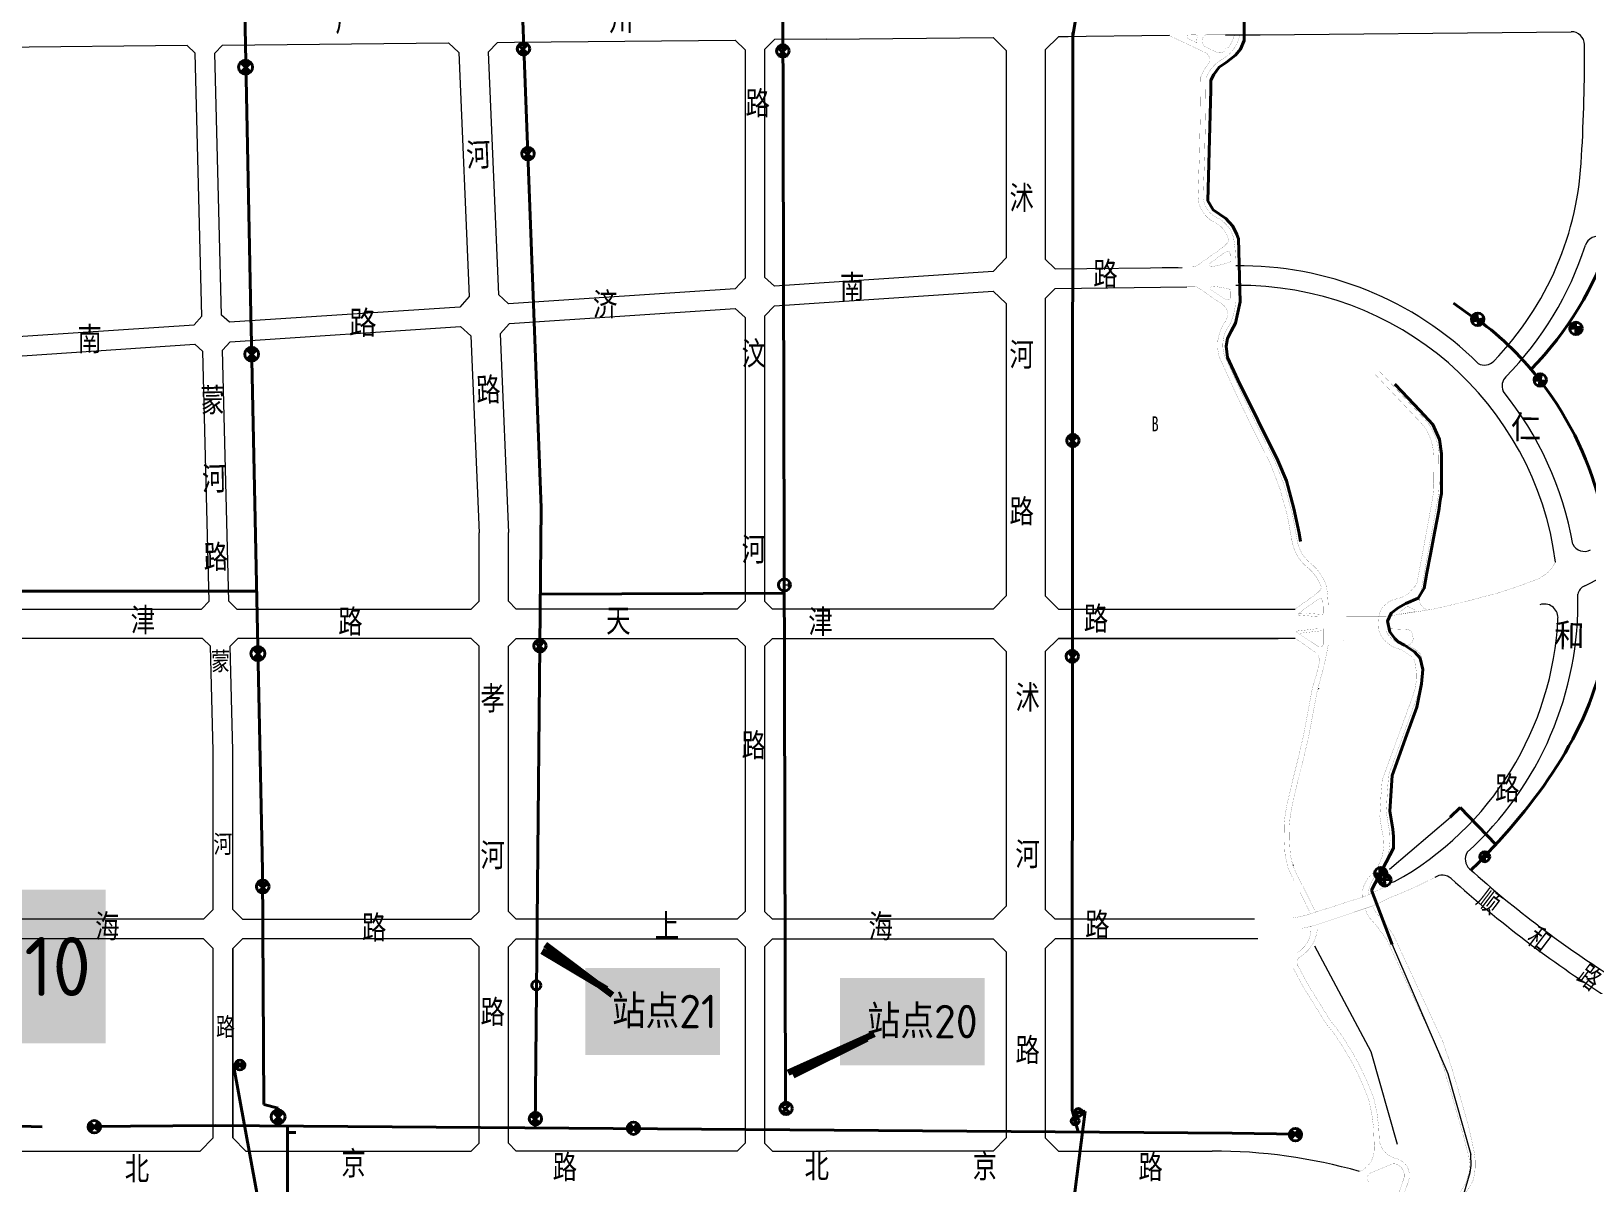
# Model space of a CAD drawing. Header units: millimetres. Extents: x 149602 to 158241, y 83300 to 93051.
# Drawn here: x 153801 to 156184, y 85833 to 87598 of the extents above; entities that cross this region are included whole.
import ezdxf

# ---------------------------------------------------------------- set-up
doc = ezdxf.new("R2010")
doc.units = ezdxf.units.MM
doc.linetypes.add('DASH', pattern=[0.35, 0.25, -0.1])
doc.layers.get('0').update_dxf_attribs({"lineweight": 18})
doc.layers.add('MiniCADViewLayer', color=1, linetype='Continuous')
doc.layers.add('TextBackground', color=2, linetype='Continuous', plot=False)
for name, color, linetype, lineweight in [('新路名', 7, 'Continuous', 18), ('柳青河路缘', 7, 'Continuous', 0), ('给水线', 3, 'Continuous', 40), ('规划道路红线', 7, 'Continuous', 18)]:
    doc.layers.add(name, color=color, linetype=linetype, lineweight=lineweight)
doc.layers.get('0').off()
doc.styles.add('FS', font='')
doc.styles.add('OdaTtfStyle', font='tssdeng.shx', dxfattribs={"bigfont": 'hztxt.shx'})
doc.styles.get("Standard").update_dxf_attribs({"font": 'txt', "width": 0.7})
doc.styles.get('FS').set_extended_font_data('宋体')
doc.linetypes.add('1161', pattern='A,1.6,[149,AAA.SHX,S=0.15,R=0,X=0,Y=0]', length=1.6)
doc.dimstyles.new('0.5', dxfattribs={"dimtxt": 80, "dimasz": 40, "dimexe": 20, "dimexo": 20, "dimgap": 10, "dimtad": 1, "dimdec": 0, "dimzin": 0, "dimdsep": 46, "dimtxsty": 'FS', "dimblk": 'ARCHTICK', "dimcen": 2.5, "dimdle": 1, "dimadec": 0, "dimazin": 0, "dimtfac": 1, "dimtdec": 0, "dimtmove": 2, "dimatfit": 3, "dimldrblk": 'OBLIQUE', "dimfxl": 1, "dimtolj": 1, "dimtzin": 0, "dimarcsym": 0})

# ---------------------------------------------------------------- blocks, each defined once
blk = doc.blocks.new('阀门')
blk.add_circle((0, 0), 69.9)
blk = doc.blocks.new('_ARCHTICK')
at = {"color": 0, "linetype": 'ByBlock', "const_width": 0.15}
blk.add_lwpolyline([(-0.5, -0.5), (0.5, 0.5)], dxfattribs=at)

msp = doc.modelspace()

# ---------------------------------------------------------------- hatches: boundary and pattern name
at = {"layer": 'TextBackground', "linetype": 'ByBlock', "ltscale": 200, "true_color": 0xfefe00}
for points in [[(153536.7, 86282.5), (153536.7, 86047.2), (153915.1, 86047.2), (153915.1, 86282.5)], [(154649.7, 86162.7), (154649.7, 86029.1), (154856.1, 86029.1), (154856.1, 86162.7)], [(155040.2, 86147.3), (155040.2, 86013.7), (155261.6, 86013.7), (155261.6, 86147.3)]]:
    msp.add_hatch(color=2, dxfattribs=at).paths.add_polyline_path(points)

# ---------------------------------------------------------------- linework, layer by layer
at = {"layer": '柳青河路缘', "linetype": 'Continuous'}
for p, q in [((155811.9, 86664.3), (155811.9, 86664.3)), ((155734.9, 86319.4), (155734.7, 86320.4))]:
    msp.add_line(p, q, dxfattribs=at)
for points in [[(155592.9, 87527.7, 0.2, 0.2, -0.079048), (155603.8, 87546.4, 0.2, 0.2, 0.488247), (155599.6, 87564.8, 0.2, 0.2, 0), (155544.8, 87590.7, 0.2, 0.2, 0)], [(155586.8, 87579.7, 0.2, 0.2, -0.114158), (155587.5, 87588.1, 0.2, 0.2, 0.514763), (155584.6, 87592, 0.2, 0.2, 0), (155574.5, 87591.8, 0.2, 0.2, 0.79186), (155573.3, 87586.1, 0.2, 0.2, 0), (155586.8, 87579.7, 0.2, 0.2, 0)], [(155598.8, 87574, 0.2, 0.2, -0.577864), (155601.4, 87592.4, 0.2, 0.2, 0), (155735.9, 87592.6, 0.2, 0.2, 0)], [(155644.5, 87592.5, 0.2, 0.2, -0.157117), (155630, 87567.5, 0.2, 0.2, -0.302226), (155616.9, 87565.5, 0.2, 0.2, 0), (155598.4, 87574.2, 0.2, 0.2, 0)], [(155600.9, 87526.1, 0.2, 0.2, -0.179542), (155629.6, 87557, 0.2, 0.2, 0.199413), (155652.7, 87592.5, 0.2, 0.2, -0.199413), (155629.6, 87557, 0.2, 0.2, 0)], [(155592.9, 87527.7, 0.2, 0.2, -0.007569), (155588.6, 87345.6, 0.2, 0.2, 0)], [(155600.9, 87526.1, 0.2, 0.2, -0.00752), (155596.6, 87345.4, 0.2, 0.2, 0)], [(155635.5, 87277.9, 0.2, 0.2, 0.226), (155614.2, 87304.7, 0.2, 0.2, -0.29361), (155588.6, 87345.6, 0.2, 0.2, -0.309033)], [(155646.3, 87237.9, 0.2, 0.2, 0), (155646.3, 87246.6, 0.2, 0.2, 0), (155645.2, 87265.7, 0.2, 0.2, 0), (155643.3, 87279.6, 0.2, 0.2, 0.226351), (155617.7, 87311.9, 0.2, 0.2, -0.309427), (155596.7, 87347.6, 0.2, 0.2, 0)], [(155635.5, 87277.9, 0.2, 0.2, 0), (155634.2, 87274, 0.2, 0.2, 0), (155629.5, 87268.9, 0.2, 0.2, 0), (155622.4, 87263.3, 0.2, 0.2, 0), (155587.8, 87239, 0.2, 0.2, 0), (155585.8, 87237.8, 0.2, 0.2, -0.128748), (155580.9, 87236.5, 0.2, 0.2, 0), (155569.1, 87236.3, 0.2, 0.2, 0), (155551.8, 87236.1, 0.2, 0.2, 0), (155521.3, 87235.9, 0.2, 0.2, 0)], [(155638.3, 87244.2, 0.2, 0.2, 0), (155637.8, 87256.7, 0.2, 0.2, 0), (155635.8, 87260.3, 0.2, 0.2, 0), (155632, 87259.8, 0.2, 0.2, 0), (155627.1, 87256.8, 0.2, 0.2, 0), (155607.5, 87242.5, 0.2, 0.2, 0.765743), (155609.6, 87237.1, 0.2, 0.2, 0.021828), (155616.1, 87238.1, 0.2, 0.2, 0.038251), (155638.3, 87244.2, 0.2, 0.2, -0.038251)], [(155488.2, 87205.3, 0.2, 0.2, 0), (155582.9, 87206.5, 0.2, 0.2, -0.15485), (155588.6, 87204.7, 0.2, 0.2, 0), (155626.8, 87178.5, 0.2, 0.2, -0.208184), (155634.2, 87164.7, 0.2, 0.2, -0.105595), (155631.1, 87153.3, 0.2, 0.2, 0)], [(155610.5, 87206.7, 0.2, 0.2, 0.762524), (155608.7, 87201.2, 0.2, 0.2, 0), (155629.9, 87187.1, 0.2, 0.2, 0), (155635.3, 87186.1, 0.2, 0.2, 0), (155637.8, 87188.2, 0.2, 0.2, 0), (155637.9, 87196.6, 0.2, 0.2, 0), (155638, 87202.3, 0.2, 0.2, 0), (155636.1, 87202.5, 0.2, 0.2, 0), (155628.4, 87204.2, 0.2, 0.2, 0.044033), (155610.5, 87206.7, 0.2, 0.2, 40.62158)], [(155638.2, 87149.7, 0.2, 0.2, 0.108772), (155646.3, 87190.8, 0.2, 0.2, 0.030429), (155646.4, 87192, 0.2, 0.2, 0), (155646.4, 87207.3, 0.2, 0.2, 0)], [(155646.4, 87207.3, 0.2, 0.2, 0), (155646.4, 87208, 0.2, 0.2, 0)], [(155631.4, 87153.9, 0.2, 0.2, 0.251321), (155621.8, 87097, 0.2, 0.2, 0)], [(155638.2, 87149.7, 0.2, 0.2, 0.255491), (155629.4, 87099.6, 0.2, 0.2, 0.252877)], [(155740.9, 86815.6, 0.2, 0.2, 0.068239), (155706.6, 86938.8, 0.2, 0.2, -0.01611), (155629.2, 87100.4, 0.2, 0.2, -0.01611)], [(155733, 86814.3, 0.2, 0.2, 0.068224), (155699.3, 86935.4, 0.2, 0.2, -0.016121), (155621.7, 87097.5, 0.2, 0.2, -0.016121)], [(155866.2, 87076.9, 0.2, 0.2, 0), (155936.6, 87002.4, 0.2, 0.2, 0)], [(155860.4, 87071.4, 0.2, 0.2, 0), (155930.8, 86996.9, 0.2, 0.2, 0)], [(155932.1, 87007.2, 0.2, 0.2, -0.198964), (155957.5, 86948.1, 0.2, 0.2, 0), (155958, 86904.8, 0.2, 0.2, -0.048382), (155956, 86881, 0.2, 0.2, -0.048382)], [(155926.5, 87001.5, 0.2, 0.2, -0.198964), (155949.5, 86948, 0.2, 0.2, 0), (155950, 86904.7, 0.2, 0.2, -0.048382), (155948.1, 86882.4, 0.2, 0.2, -0.048382)], [(155923.6, 86750, 0.2, 0.2, 0), (155933.6, 86803.2, 0.2, 0.2, 0), (155948.1, 86882.4, 0.2, 0.2, 0)], [(156136.6, 86784.2, 0.2, 0.2, -0.048507), (156123.3, 86766.9, 0.2, 0.2, 0), (156112.2, 86759.6, 0.2, 0.2, 0), (156109.3, 86758.3, 0.2, 0.2, 0), (156072.2, 86744.7, 0.2, 0.2, 0), (156043.6, 86735.6, 0.2, 0.2, 0), (156028.4, 86732, 0.2, 0.2, 0), (156010.1, 86726.8, 0.2, 0.2, 0), (155985.3, 86720.7, 0.2, 0.2, 0), (155946.3, 86711.6, 0.2, 0.2, -0.540039), (155928.2, 86728.9, 0.2, 0.2, 0), (155941.5, 86801.8, 0.2, 0.2, 0), (155956, 86881, 0.2, 0.2, 0)], [(155732, 86821.4, 0.2, 0.2, 0.198023), (155755, 86777.1, 0.2, 0.2, -0.150336), (155777.7, 86745.3, 0.2, 0.2, 0)], [(155740.9, 86815.6, 0.2, 0.2, 0.167613), (155760, 86783.3, 0.2, 0.2, -0.149594), (155785.3, 86747.9, 0.2, 0.2, 0)], [(155777.7, 86745.3, 0.2, 0.2, 0), (155775.9, 86741.4, 0.2, 0.2, 0), (155771.5, 86737.2, 0.2, 0.2, 0), (155764.4, 86731.6, 0.2, 0.2, 0), (155737.2, 86712.4, 0.2, 0.2, 0)], [(155788.3, 86714.9, 0.2, 0.2, 0), (155787.2, 86734, 0.2, 0.2, 0), (155785.3, 86747.9, 0.2, 0.2, 0)], [(155923.6, 86750, 0.2, 0.2, 0), (155916.9, 86742.7, 0.2, 0.2, 0), (155912.4, 86737.6, 0.2, 0.2, 0), (155906.7, 86733.4, 0.2, 0.2, 0), (155899.9, 86729.9, 0.2, 0.2, 0), (155887.1, 86726.5, 0.2, 0.2, 0), (155881.1, 86723.5, 0.2, 0.2, 0), (155875.5, 86719.2, 0.2, 0.2, 0), (155871.1, 86714.1, 0.2, 0.2, 0), (155867.8, 86708.5, 0.2, 0.2, 0), (155865.5, 86701, 0.2, 0.2, 0), (155864.8, 86690.5, 0.2, 0.2, 0), (155865.3, 86680.8, 0.2, 0.2, 0), (155868.7, 86672.2, 0.2, 0.2, 0), (155873.8, 86665, 0.2, 0.2, 0), (155879.1, 86660.4, 0.2, 0.2, 0), (155884.3, 86656.2, 0.2, 0.2, 0), (155889.9, 86653.4, 0.2, 0.2, 0), (155900.9, 86649.6, 0.2, 0.2, 0), (155904.7, 86647, 0.2, 0.2, 0), (155909.4, 86643.9, 0.2, 0.2, 0), (155915.3, 86640, 0.2, 0.2, 0), (155919.4, 86635.6, 0.2, 0.2, 0), (155921.7, 86628, 0.2, 0.2, 0), (155923.4, 86613.1, 0.2, 0.2, 0), (155923.2, 86603.6, 0.2, 0.2, 0), (155921.6, 86592.5, 0.2, 0.2, 0), (155918.2, 86580.6, 0.2, 0.2, 0), (155870.8, 86450.5, 0.2, 0.2, 0), (155868.9, 86426.8, 0.2, 0.2, 0), (155867.2, 86394.6, 0.2, 0.2, 0), (155869.3, 86379.5, 0.2, 0.2, 0), (155872.5, 86362.8, 0.2, 0.2, 0), (155873, 86349.6, 0.2, 0.2, 0), (155871.4, 86335, 0.2, 0.2, 0), (155864.3, 86317.6, 0.2, 0.2, 0), (155859, 86310, 0.2, 0.2, 0), (155853.6, 86305.3, 0.2, 0.2, 0), (155848.7, 86299.7, 0.2, 0.2, 0), (155845.1, 86293.5, 0.2, 0.2, 0), (155842.2, 86287.4, 0.2, 0.2, 0), (155840.5, 86280.8, 0.2, 0.2, 0), (155840, 86271.2, 0.2, 0.2, 0), (155840.1, 86271, 0.2, 0.2, 0)], [(155780.3, 86715.5, 0.2, 0.2, 0), (155779.8, 86724.9, 0.2, 0.2, 0), (155777.8, 86728.6, 0.2, 0.2, 0), (155774, 86728.1, 0.2, 0.2, 0), (155769.1, 86725.1, 0.2, 0.2, 0), (155742.1, 86705.4, 0.2, 0.2, 0)], [(155753.7, 86702.3, 0.2, 0.2, 0), (155743, 86703.1, 0.2, 0.2, 0), (155741.8, 86703.9, 0.2, 0.2, 0), (155742.1, 86705.4, 0.2, 0.2, 0), (155754.2, 86706, 0.2, 0.2, 0), (155780.2, 86704, 0.2, 0.2, 0)], [(155753.7, 86702.3, 0.2, 0.2, 0), (155769.2, 86700.9, 0.2, 0.2, 0), (155778.6, 86700.8, 0.2, 0.2, 0), (155876.8, 86701, 0.2, 0.2, 0), (155942.9, 86711.2, 0.2, 0.2, 0)], [(155780.2, 86700.8, 0.2, 0.2, 0), (155780.3, 86715.5, 0.2, 0.2, 0)], [(155788.3, 86714.9, 0.2, 0.2, 0), (155788.3, 86700.8, 0.2, 0.2, 0)], [(155911.7, 86715.5, 0.2, 0.2, 0.189856), (155908.1, 86715.5, 0.2, 0.2, 0), (155896.8, 86707.6, 0.2, 0.2, 0.604328), (155898.9, 86704.8, 0.2, 0.2, 0), (155919.3, 86708.1, 0.2, 0.2, 0.663179), (155920.2, 86711.7, 0.2, 0.2, 0), (155911.7, 86715.5, 0.2, 0.2, 0)], [(155768.7, 86248, 0.2, 0.2, 0), (155756.3, 86273.9, 0.2, 0.2, 0), (155740.7, 86304.1, 0.2, 0.2, 0), (155734, 86319.1, 0.2, 0.2, 0), (155733.7, 86320.2, 0.2, 0.2, 0), (155730.2, 86335.2, 0.2, 0.2, 0), (155729.7, 86341.1, 0.2, 0.2, 0), (155729.1, 86353.2, 0.2, 0.2, 0), (155728.8, 86359, 0.2, 0.2, 0), (155728.8, 86364.2, 0.2, 0.2, 0), (155728.5, 86377.8, 0.2, 0.2, 0), (155728.7, 86382.5, 0.2, 0.2, 0), (155729.8, 86394.3, 0.2, 0.2, 0), (155730.1, 86396.1, 0.2, 0.2, 0), (155732.7, 86410.8, 0.2, 0.2, 0), (155740.6, 86445.2, 0.2, 0.2, 0), (155749.8, 86481.7, 0.2, 0.2, 0), (155758, 86516.4, 0.2, 0.2, 0), (155771.9, 86590.4, 0.2, 0.2, -0.031353), (155772, 86591.1, 0.2, 0.2, 0.037562), (155788.3, 86658.6, 0.2, 0.2, 0.040823), (155788.4, 86660.3, 0.2, 0.2, 0), (155788.4, 86682.3, 0.2, 0.2, 0)], [(155740.9, 86678.8, 0.2, 0.2, 0), (155739.9, 86677.8, 0.2, 0.2, 0), (155740.1, 86676.6, 0.2, 0.2, 0), (155742.4, 86675, 0.2, 0.2, 0), (155772.6, 86655, 0.2, 0.2, 0.594499), (155780.4, 86659.1, 0.2, 0.2, 0), (155780.4, 86664.9, 0.2, 0.2, 0)], [(155876.5, 86679.1, 0.2, 0.2, 0.259295), (155907, 86657.1, 0.2, 0.2, 0.492298), (155918.1, 86668.4, 0.2, 0.2, 0), (155917.5, 86672.5, 0.2, 0.2, 0.362091), (155908, 86681.1, 0.2, 0.2, 0), (155881.8, 86682.2, 0.2, 0.2, 0), (155778.5, 86682.3, 0.2, 0.2, 0), (155771.6, 86682.2, 0.2, 0.2, 0), (155767.6, 86681.9, 0.2, 0.2, 0), (155758.7, 86680.8, 0.2, 0.2, 0), (155740.9, 86678.8, 0.2, 0.2, 0)], [(155740.9, 86678.8, 0.2, 0.2, 0), (155758.7, 86680.8, 0.2, 0.2, 0), (155767.6, 86681.9, 0.2, 0.2, 0), (155771.6, 86682.2, 0.2, 0.2, 0), (155778.5, 86682.3, 0.2, 0.2, 0), (155875.8, 86682.2, 0.2, 0.2, 0)], [(155742.4, 86675, 0.2, 0.2, 0), (155780, 86679.4, 0.2, 0.2, 0)], [(155780.4, 86659.9, 0.2, 0.2, 0.040823), (155780.4, 86660.2, 0.2, 0.2, 0), (155780.4, 86682.3, 0.2, 0.2, 0)], [(155737.5, 86667.4, 0.2, 0.2, 0), (155768.7, 86646, 0.2, 0.2, 0), (155772.4, 86642.2, 0.2, 0.2, 0), (155775.4, 86634, 0.2, 0.2, 0)], [(155777.3, 86654.4, 0.2, 0.2, 0), (155777.3, 86654.4, 0.2, 0.2, 0)], [(155910.8, 86657.3, 0.2, 0.2, 0), (155914.6, 86654.7, 0.2, 0.2, 0), (155919.3, 86651.7, 0.2, 0.2, 0), (155925.3, 86647.7, 0.2, 0.2, 0), (155929.3, 86643.3, 0.2, 0.2, 0), (155931.6, 86635.7, 0.2, 0.2, 0), (155933.3, 86620.8, 0.2, 0.2, 0), (155933.1, 86611.3, 0.2, 0.2, 0), (155931.5, 86600.2, 0.2, 0.2, 0), (155928.1, 86588.3, 0.2, 0.2, 0), (155880.7, 86458.3, 0.2, 0.2, 0), (155878.8, 86434.5, 0.2, 0.2, 0), (155877.1, 86402.3, 0.2, 0.2, 0), (155879.2, 86387.3, 0.2, 0.2, 0), (155882.4, 86370.5, 0.2, 0.2, 0), (155882.9, 86357.3, 0.2, 0.2, 0), (155881.3, 86342.7, 0.2, 0.2, 0), (155874.8, 86316.4, 0.2, 0.2, 0)], [(155735.5, 86296.8, 0.2, 0.2, 0), (155733.5, 86300.6, 0.2, 0.2, 0), (155726.3, 86316.5, 0.2, 0.2, 0), (155725.9, 86318.4, 0.2, 0.2, 0), (155722.3, 86333.9, 0.2, 0.2, 0), (155721.7, 86340.5, 0.2, 0.2, 0), (155721.1, 86352.8, 0.2, 0.2, 0), (155720.8, 86358.8, 0.2, 0.2, 0), (155720.8, 86364.1, 0.2, 0.2, 0), (155720.5, 86377.9, 0.2, 0.2, 0), (155720.7, 86383.1, 0.2, 0.2, 0), (155721.9, 86395.4, 0.2, 0.2, 0), (155722.2, 86397.4, 0.2, 0.2, 0), (155724.8, 86412.4, 0.2, 0.2, 0), (155732.9, 86447.1, 0.2, 0.2, 0), (155742, 86483.6, 0.2, 0.2, 0), (155750.1, 86518.1, 0.2, 0.2, 0), (155764, 86592.1, 0.2, 0.2, -0.031488), (155764.4, 86593.3, 0.2, 0.2, 0.023159), (155775.4, 86634, 0.2, 0.2, 0)], [(155874.8, 86316.4, 0.2, 0.2, 0), (155876.6, 86312, 0.2, 0.2, 0), (155883.6, 86294.7, 0.2, 0.2, 0)], [(155746.8, 86223.1, 0.2, 0.2, 0), (155756.3, 86225, 0.2, 0.2, 0), (155765.3, 86227.3, 0.2, 0.2, 0), (155853.5, 86256.7, 0.2, 0.2, 0), (155865.7, 86262, 0.2, 0.2, 0), (155881.7, 86270, 0.2, 0.2, 0), (155898, 86276.4, 0.2, 0.2, 0), (155921.1, 86286.4, 0.2, 0.2, 0), (155951.4, 86301.2, 0.2, 0.2, 0)], [(155756.4, 86244.1, 0.2, 0.2, 0), (155844.2, 86272.3, 0.2, 0.2, 0), (155872.2, 86285.5, 0.2, 0.2, 0.374729), (155875.4, 86292.7, 0.2, 0.2, -0.028504), (155872.9, 86302.4, 0.2, 0.2, 0.592896), (155862.9, 86305.6, 0.2, 0.2, 0.181756), (155849.9, 86278.9, 0.2, 0.2, 0.181756)], [(155756.4, 86244.1, 0.2, 0.2, 0), (155844.2, 86272.3, 0.2, 0.2, 0), (155872.2, 86285.5, 0.2, 0.2, 0.374729), (155875.4, 86292.7, 0.2, 0.2, -0.028504), (155872.9, 86302.4, 0.2, 0.2, 0.592896), (155862.9, 86305.6, 0.2, 0.2, 0.181756), (155849.9, 86278.9, 0.2, 0.2, 0.181756)], [(155761, 86245.5, 0.2, 0.2, 0), (155749.1, 86270.4, 0.2, 0.2, 0), (155744.9, 86278.4, 0.2, 0.2, 0)], [(155849.9, 86278.9, 0.2, 0.2, 0), (155850.9, 86275.5, 0.2, 0.2, 0)], [(155845, 86253.8, 0.2, 0.2, 0), (155846.7, 86247.6, 0.2, 0.2, 0), (155851.3, 86239.6, 0.2, 0.2, 0), (155861.5, 86228.2, 0.2, 0.2, 0), (155878, 86205.5, 0.2, 0.2, 0), (155953.4, 86043.1, 0.2, 0.2, 0), (155963.9, 86012.9, 0.2, 0.2, 0), (155975.4, 85975.1, 0.2, 0.2, 0), (155993.4, 85911.5, 0.2, 0.2, 0), (156003.5, 85874.1, 0.2, 0.2, 0), (156004.8, 85862.5, 0.2, 0.2, 0), (156004, 85849.9, 0.2, 0.2, 0), (156001, 85839.5, 0.2, 0.2, 0), (155997.6, 85830.7, 0.2, 0.2, 0), (155992.7, 85822.5, 0.2, 0.2, 0), (155975.1, 85798.2, 0.2, 0.2, 0), (155969.1, 85786.8, 0.2, 0.2, 0), (155954.2, 85747.7, 0.2, 0.2, 0), (155944.2, 85676.7, 0.2, 0.2, 0), (155942.1, 85668.5, 0.2, 0.2, 0), (155941.1, 85665.9, 0.2, 0.2, 0)], [(155856, 86257.7, 0.2, 0.2, 0), (155856.7, 86255.3, 0.2, 0.2, 0), (155861.2, 86247.3, 0.2, 0.2, 0), (155871.4, 86235.9, 0.2, 0.2, 0), (155887.9, 86213.3, 0.2, 0.2, 0), (155963.3, 86050.8, 0.2, 0.2, 0), (155973.8, 86020.6, 0.2, 0.2, 0), (155985.3, 85982.9, 0.2, 0.2, 0), (156003.3, 85919.3, 0.2, 0.2, 0), (156011.5, 85881.8, 0.2, 0.2, 0), (156013.1, 85870.1, 0.2, 0.2, 0), (156013.3, 85857.5, 0.2, 0.2, 0), (156012.5, 85848.5, 0.2, 0.2, 0), (156010.4, 85838, 0.2, 0.2, 0), (156005.7, 85828.3, 0.2, 0.2, 0), (155988.5, 85805.9, 0.2, 0.2, 0), (155981.1, 85794.5, 0.2, 0.2, 0), (155964.1, 85755.4, 0.2, 0.2, 0), (155954.1, 85684.4, 0.2, 0.2, 0), (155952.4, 85674.2, 0.2, 0.2, 0)], [(155761.5, 86226.3, 0.2, 0.2, -0.303183), (155740.1, 86186.2, 0.2, 0.2, -0.33834)], [(155742.1, 86165.1, 0.2, 0.2, -0.461096), (155745.9, 86180.3, 0.2, 0.2, 0.266252), (155771.5, 86227.7, 0.2, 0.2, 0.266252)], [(155734.5, 86162.4, 0.2, 0.2, 0), (155734.5, 86162.4, 0.2, 0.2, 0), (155749.7, 86133.8, 0.2, 0.2, 0), (155772.8, 86096.7, 0.2, 0.2, 0), (155785, 86076.9, 0.2, 0.2, 0), (155794.6, 86065.3, 0.2, 0.2, 0), (155806.6, 86048, 0.2, 0.2, 0), (155820.9, 86024.6, 0.2, 0.2, 0), (155829.5, 86008.6, 0.2, 0.2, 0), (155840, 85986.2, 0.2, 0.2, 0), (155850.2, 85960.8, 0.2, 0.2, 0), (155854.9, 85938.7, 0.2, 0.2, 0), (155857.6, 85917.7, 0.2, 0.2, 0), (155858.6, 85890.1, 0.2, 0.2, 0), (155858.4, 85883.1, 0.2, 0.2, 0)], [(155740.5, 86168.5, 0.2, 0.2, 0), (155741.7, 86165.9, 0.2, 0.2, 0), (155756.7, 86137.8, 0.2, 0.2, 0), (155779.6, 86100.9, 0.2, 0.2, 0), (155791.5, 86081.6, 0.2, 0.2, 0), (155801, 86070.1, 0.2, 0.2, 0), (155813.3, 86052.3, 0.2, 0.2, 0), (155827.8, 86028.6, 0.2, 0.2, 0), (155836.6, 86012.2, 0.2, 0.2, 0), (155847.4, 85989.4, 0.2, 0.2, 0), (155857.9, 85963.2, 0.2, 0.2, 0), (155862.8, 85940.1, 0.2, 0.2, 0), (155865.5, 85918.3, 0.2, 0.2, 0), (155866.4, 85897.5, 0.2, 0.2, 0)], [(155904.7, 85817.5, 0.2, 0.2, 0), (155910.9, 85835.6, 0.2, 0.2, 0.44461), (155892.2, 85870.7, 0.2, 0.2, -0.287988), (155866.3, 85897.7, 0.2, 0.2, -0.287988)], [(155836.1, 85851, 0.2, 0.2, 0.295519), (155858.4, 85883.1, 0.2, 0.2, 0)], [(155852, 85832.7, 0.2, 0.2, -0.536391), (155852.3, 85848.3, 0.2, 0.2, 0), (155884.5, 85861.7, 0.2, 0.2, 0)], [(155895.2, 85860.9, 0.2, 0.2, 0.233977), (155884.5, 85861.7, 0.2, 0.2, 0.233977)], [(155897.2, 85820.2, 0.2, 0.2, 0), (155903.4, 85838.2, 0.2, 0.2, 0.363042), (155895.2, 85860.9, 0.2, 0.2, 0.363042)]]:
    msp.add_lwpolyline(points, format="xyseb", dxfattribs=at)
at = {"layer": '柳青河路缘'}
msp.add_lwpolyline([(155734.3, 86239.2, 0.2, 0.2, 0.023915), (155756.4, 86244.1, 0.2, 0.2, 0)], format="xyseb", dxfattribs=at)
at = {"layer": '柳青河路缘', "linetype": 'Continuous'}
for centre, radius, start, end in [((155598.5, 87617.8), 56.1, 304.3599, 304.4297), ((155777.8, 86589.2), 5, 162.174, 169.3573), ((155886.6, 86301.9), 7.73, 247.0751, 295.1248)]:
    msp.add_arc(centre, radius, start, end, dxfattribs=at)
at = {"layer": '给水线'}
for p, q in [((154528.9, 88305.8), (154555.6, 87572.8)), ((154951.1, 88136.6), (154956.7, 85957.1)), ((154122.9, 87907.1), (154138.1, 87137.9)), ((155418.6, 87723.4), (155396.8, 87590.4)), ((154561.4, 87577.6), (154546.8, 87575.5)), ((154548.5, 87563.2), (154561.4, 87577.6)), ((155396.9, 87595.3), (155395.7, 85944.7)), ((154546.8, 87575.5), (154562, 87563.9)), ((154562, 87563.9), (154548.4, 87563.3)), ((154555.6, 87572.8), (154582.3, 86867.5)), ((154959, 87573.5), (154944.4, 87571.5)), ((154944.4, 87571.5), (154959.6, 87559.8)), ((154959.6, 87559.8), (154946, 87559.3)), ((154946.1, 87559.1), (154959, 87573.5)), ((154121.3, 87549.9), (154137.2, 87549.7)), ((154136.9, 87534.6), (154121.6, 87550.2)), ((154137.2, 87549.7), (154122.1, 87534.3)), ((154122.1, 87534.3), (154136.9, 87534.6)), ((154568.4, 87417.1), (154553.8, 87415)), ((154553.8, 87415), (154569, 87403.4)), ((154555.5, 87402.7), (154568.4, 87417.1)), ((154569, 87403.4), (154555.4, 87402.8)), ((156011.2, 87158.3), (155980.2, 87181.1)), ((156015.5, 87165.6), (156008, 87152.9)), ((156008, 87152.9), (156026.6, 87157.6)), ((156018.7, 87146.6), (156015.5, 87165.6)), ((156026.6, 87157.6), (156018.6, 87146.6)), ((156171.9, 87139.2), (156157.6, 87151.3)), ((156166.7, 87151.1), (156159.8, 87142.2)), ((156167.3, 87133.7), (156166.7, 87151.1)), ((154138.1, 87142.5), (154155.4, 86312.4)), ((156159.8, 87142.2), (156177, 87144.5)), ((156176.5, 87144.6), (156167.3, 87133.7)), ((154130.6, 87110.2), (154146.5, 87109.9)), ((154146.2, 87094.9), (154130.9, 87110.5)), ((154146.5, 87109.9), (154131.4, 87094.6)), ((154131.4, 87094.6), (154146.2, 87094.9)), ((156114.8, 87072.6), (156103.2, 87063.6)), ((156103.2, 87063.6), (156122.2, 87061.1)), ((156122.2, 87061.1), (156110.6, 87053.8)), ((156110.8, 87053.8), (156114.8, 87072.6)), ((155403.2, 86977.8), (155388.6, 86975.7)), ((155388.6, 86975.7), (155403.9, 86964.1)), ((155403.9, 86964.1), (155390.2, 86963.5)), ((155390.4, 86963.4), (155403.2, 86977.8)), ((154582.3, 86867.5), (154572.8, 85917.6)), ((154146.5, 86739.6), (153778.3, 86739.6)), ((154581.1, 86735.1), (154954.9, 86736.6)), ((154140.3, 86651.6), (154156.2, 86651.3)), ((154155.9, 86636.2), (154140.6, 86651.8)), ((154156.2, 86651.3), (154141.1, 86635.9)), ((154586.6, 86663.2), (154572, 86661.1)), ((154572, 86661.1), (154587.2, 86649.5)), ((154587.2, 86649.5), (154573.6, 86648.9)), ((154573.7, 86648.8), (154586.6, 86663.2)), ((154141.1, 86635.9), (154155.9, 86636.2)), ((155401.5, 86632.6), (155389.4, 86646.6)), ((155389.5, 86646.6), (155402.8, 86645.9)), ((155402.8, 86645.9), (155390.6, 86632.4)), ((155390.6, 86632.4), (155401.5, 86632.6)), ((156035.5, 86333.4), (156026.2, 86340.6)), ((156026.2, 86340.6), (156028.1, 86325.3)), ((155878.1, 86307.7), (155866.4, 86316.7)), ((155866.4, 86316.7), (155868.8, 86297.7)), ((156020.1, 86332.7), (156035.5, 86333.4)), ((156028.1, 86325.3), (156020.1, 86332.8)), ((154162.2, 86280.5), (154147, 86292.3)), ((154147.1, 86292.2), (154163.8, 86292.2)), ((154163.8, 86292.2), (154149, 86280.5)), ((154155.4, 86312.4), (154157.3, 85953.4)), ((155858.9, 86306.8), (155878.1, 86307.7)), ((155868.8, 86297.7), (155858.9, 86307)), ((155865.2, 86297.1), (155884.5, 86298)), ((155875.2, 86288), (155865.2, 86297.3)), ((155884.5, 86298), (155872.8, 86307)), ((155872.8, 86307), (155875.2, 86288)), ((154149, 86280.5), (154162.2, 86280.5)), ((155854.2, 86281.7), (155885.9, 86198.3)), ((154110.8, 86013.7), (154130.2, 86014)), ((154110.8, 86013.7), (154158, 85754.6)), ((154126, 86019.1), (154115.1, 86008.4)), ((154115.3, 86008.2), (154115.5, 86019.4)), ((154115.5, 86019.3), (154126.2, 86008.8)), ((154126.2, 86008.8), (154126, 86019.2)), ((154157.3, 85953.4), (154179.3, 85948.1)), ((154171.1, 85941.9), (154187, 85941.7)), ((154186.7, 85926.6), (154171.3, 85942.2)), ((154187, 85941.7), (154171.9, 85926.3)), ((154179.3, 85948.1), (154179.1, 85920.4)), ((154579.8, 85938.9), (154565.2, 85936.8)), ((154565.2, 85936.8), (154580.4, 85925.2)), ((154566.9, 85924.5), (154579.8, 85938.9)), ((154963.7, 85954.5), (154949.1, 85952.5)), ((154949.1, 85952.5), (154964.3, 85940.9)), ((154964.3, 85940.9), (154950.7, 85940.3)), ((154950.8, 85940.2), (154963.7, 85954.5)), ((155395.7, 85944.7), (155405.1, 85911.5)), ((155402.3, 85933.1), (155396.1, 85931)), ((155397.1, 85939.9), (155415.9, 85943.2)), ((155399, 85923.5), (155402.3, 85933.1)), ((155415.9, 85943.2), (155399.7, 85819)), ((155410.2, 85939.8), (155400.6, 85943.1)), ((155400.6, 85943.1), (155402.6, 85936.9)), ((155402.6, 85936.9), (155408.6, 85945.2)), ((155410.2, 85939.8), (155408.6, 85945.2)), ((154082.7, 85921.1), (153888, 85919.8)), ((153890.4, 85925.8), (153904.7, 85913)), ((153891.4, 85912.1), (153890.5, 85925.8)), ((153903.5, 85925.8), (153891.4, 85912.1)), ((153905.2, 85914.1), (153903.5, 85926.9)), ((154082.7, 85921.1), (155641.1, 85909.8)), ((154171.9, 85926.3), (154186.7, 85926.6)), ((154193.6, 85813.4), (154193.6, 85920.3)), ((154206.5, 85910.5), (154193.6, 85910.5)), ((154580.4, 85925.2), (154566.8, 85924.6)), ((154729.2, 85924.5), (154717.9, 85909.5)), ((154717.9, 85909.5), (154718, 85924.3)), ((154718, 85924.3), (154729.2, 85909.5)), ((154729.2, 85909.5), (154729.2, 85924.5)), ((155396.1, 85931), (155404.4, 85925)), ((155399, 85923.5), (155404.4, 85925)), ((155640.7, 85909.5), (155742.3, 85908.1)), ((155730.6, 85913.9), (155745, 85901)), ((155731.3, 85900.4), (155730.7, 85914)), ((155742.9, 85915.6), (155731.3, 85900.4)), ((155745, 85901), (155742.9, 85915.6))]:
    msp.add_line(p, q, dxfattribs=at)
at = {"layer": '给水线', "lineweight": 0}
for p, q in [((154954.9, 86749.3), (154960.5, 86749.4)), ((154960.4, 86752.5), (154960.5, 86746.3)), ((155882, 86314.1), (155975.3, 86393.5)), ((155885.9, 86198.3), (155971.5, 86000.8)), ((155971.5, 86000.8), (156006.5, 85877.1))]:
    msp.add_line(p, q, dxfattribs=at)
at = {"layer": '给水线', "linetype": '1161'}
for q in [(155975.1, 86393.5), (156044.8, 86351.8)]:
    msp.add_line((155990.4, 86408.3), q, dxfattribs=at)
at = {"layer": '给水线', "linetype": 'DASH', "ltscale": 200}
msp.add_line((153627.6, 85925), (153820.1, 85919.2), dxfattribs=at)
at = {"layer": '给水线'}
for points in [[(155659.3, 87639.8), (155659.3, 87583.2), (155653.7, 87570.1), (155645.9, 87560.6), (155631.8, 87549.4), (155621.2, 87542.2), (155612.6, 87531.4), (155608.3, 87522.6), (155608.3, 87507.7), (155603.8, 87337.6), (155611.6, 87324), (155631.3, 87310.7), (155641.7, 87299), (155648.2, 87286.1), (155650.7, 87279.4), (155653, 87183.2), (155646.1, 87150.4), (155639.2, 87138.2), (155633.9, 87126.8), (155631.5, 87115.3), (155634, 87097.7), (155649.7, 87063.4), (155710.9, 86940.1), (155724.1, 86909), (155735.4, 86866.5), (155743.7, 86828.8), (155745.5, 86815.7)], [(155854.2, 86281.7), (155888.2, 86346.2), (155888.2, 86363.9), (155886.9, 86375.4), (155882.5, 86402.6), (155885.8, 86457.4), (155908.4, 86520), (155923.6, 86562), (155931.2, 86597.9), (155933.2, 86619.9), (155928.8, 86637.2), (155920.3, 86646.6), (155905.2, 86657.1), (155895.3, 86662.3), (155890.3, 86667.5), (155882.5, 86677.6), (155879, 86694), (155884.3, 86706.1), (155895.3, 86714.5), (155907.2, 86720.7), (155925.9, 86728.9), (155935.1, 86744.3), (155939.3, 86767.7), (155944.7, 86796.4), (155951.3, 86831.5), (155957.3, 86863.1), (155959.8, 86879), (155961.5, 86889.4), (155961.5, 86920.7), (155961.5, 86950), (155958.8, 86972), (155948.5, 86994.9), (155928.3, 87016.6), (155900.8, 87045.7), (155890.2, 87056.9)]]:
    msp.add_lwpolyline(points, dxfattribs=at)
at = {"layer": '给水线', "lineweight": 0}
for points in [[(155767, 86196.3), (155853.5, 86034.9), (155893.6, 85892.5)], [(156005.4, 85849.4), (156007.1, 85860.2), (156006.5, 85877.1)], [(155877.3, 85494), (155936.2, 85653.1), (155964.1, 85755.4), (155996.1, 85815.9), (156005.4, 85849.4)]]:
    msp.add_lwpolyline(points, dxfattribs=at)
at = {"layer": '给水线'}
for centre, radius in [((154555.1, 87570.5), 9.5), ((154952.5, 87567.3), 9.5), ((154129.3, 87542.5), 10.7), ((154562, 87410), 9.5), ((156017.1, 87156.2), 9.5), ((156167.7, 87142.2), 9.5), ((154138.6, 87102.8), 10.7), ((156112.9, 87063.3), 9.5), ((155396.9, 86970.6), 9.5), ((154954.9, 86749.3), 9.16), ((154148.2, 86644.2), 10.7), ((154580.3, 86656), 9.5), ((155395.9, 86640), 9.31), ((156027.9, 86333), 7.6), ((155868.6, 86307.2), 9.5), ((154155.6, 86287.4), 9.74), ((155874.9, 86297.5), 9.5), ((154120.5, 86013.8), 7.48), ((154957.4, 85947.4), 9.5), ((154179, 85934.5), 10.7), ((154573.4, 85931.7), 9.5), ((155400.4, 85928.2), 5.95), ((155405.4, 85941.2), 5.95), ((153897.5, 85919.4), 9.5), ((154723.5, 85917), 9.41), ((155737.8, 85907.3), 9.5)]:
    msp.add_circle(centre, radius, dxfattribs=at)
msp.add_arc((155738.3, 87436.2), 506.9, 315.3531, 342.1978, dxfattribs=at)
msp.add_open_spline([(156011.8, 87159.4), (156013.5, 87158.2), (156052.9, 87130.5), (156138.5, 87044.4), (156209.3, 86896.7), (156221.8, 86747.9), (156206.3, 86543.4), (156097.3, 86402.6), (156007.8, 86313.3), (156007.5, 86313)], degree=3, knots=[0, 0, 0, 0, 16278.857792, 372159.791625, 923493.016088, 1237001.206234, 1518224.927189, 2491252.93829, 2494325.227977, 2494325.227977, 2494325.227977, 2494325.227977], dxfattribs=at)
at = {"layer": '规划道路红线'}
for p, q in [((154093.7, 87576.2), (154440.2, 87579.7)), ((154455.9, 87564.8), (154440.2, 87579.7)), ((154500.9, 87565.3), (154515.3, 87580.4)), ((154515.3, 87580.4), (154541.1, 87580.7)), ((154939.6, 87584.6), (154924.6, 87569.5)), ((155018.6, 87585.4), (154939.6, 87584.6)), ((155018.6, 87585.4), (155274.6, 87588)), ((155018.6, 87585.4), (155274.6, 87588)), ((155274.6, 87588), (155294.6, 87568.2)), ((155274.6, 87588), (155294.6, 87568.2)), ((155374.6, 87589), (155354.6, 87568.8)), ((155374.6, 87589), (155354.6, 87568.8)), ((155544.8, 87590.7), (155374.6, 87589)), ((155389.4, 87589.1), (155374.6, 87589)), ((155389.4, 87589.1), (155374.6, 87589)), ((155630.6, 87591.5), (156160.4, 87596.8)), ((154039.7, 87575.7), (153692.8, 87572.2)), ((154052, 87563.8), (154039.7, 87575.7)), ((154062.3, 87160.8), (154052, 87563.8)), ((154082, 87564.1), (154093.7, 87576.2)), ((154092.2, 87162.8), (154082, 87564.1)), ((154455.9, 87564.8), (154471.7, 87191)), ((154500.9, 87565.3), (154516.6, 87194)), ((154924.6, 87569.5), (154924.6, 87221)), ((155294.6, 87568.2), (155294.6, 87250.6)), ((155294.6, 87568.2), (155294.6, 87250.6)), ((155354.6, 87568.8), (155354.6, 87248.1)), ((155294.6, 87250.6), (155274.6, 87229.2)), ((155294.6, 87250.6), (155274.6, 87229.2)), ((155369.6, 87233.3), (155354.6, 87248.1)), ((154924.6, 87221), (154939.5, 87207)), ((155274.6, 87229.2), (154939.5, 87207)), ((155274.6, 87229.2), (154939.5, 87207)), ((155369.6, 87233.3), (155564.5, 87235.7)), ((154939.5, 87176.9), (155274.6, 87199.2)), ((154939.5, 87176.9), (155274.6, 87199.2)), ((155274.6, 87199.2), (155294.6, 87180.5)), ((155274.6, 87199.2), (155294.6, 87180.5)), ((155369.6, 87203.3), (155354.6, 87188.1)), ((155369.6, 87203.3), (155571.7, 87205.8)), ((154457.4, 87175), (154104.5, 87151.6)), ((154471.7, 87191), (154457.4, 87175)), ((154516.6, 87194), (154532.2, 87180)), ((154939.5, 87176.9), (154924.6, 87161)), ((155294.6, 87180.5), (155294.6, 86732.4)), ((155294.6, 87180.5), (155294.6, 86732.4)), ((155354.6, 87188.1), (155354.6, 86732.4)), ((154050.6, 87148), (154062.3, 87160.8)), ((154104.5, 87151.6), (154092.2, 87162.8)), ((154533.5, 87150), (154519.2, 87134)), ((154924.6, 87161), (154924.6, 86724.4)), ((153717.5, 87125.9), (154050.6, 87148)), ((154105.5, 87121.6), (154458.7, 87145)), ((154474.3, 87131), (154458.7, 87145)), ((154474.3, 87131), (154487.1, 86828.9)), ((154519.2, 87134), (154532.1, 86829.8)), ((153719.4, 87096), (154051.6, 87118)), ((154063.9, 87106.8), (154051.6, 87118)), ((154073.7, 86724.4), (154063.9, 87106.8)), ((154105.5, 87121.6), (154093.9, 87108.8)), ((154103.7, 86724.4), (154093.9, 87108.8)), ((154487.1, 86724.4), (154487.1, 86828.9)), ((154532.1, 86724.4), (154532.1, 86829.8)), ((154062, 86712.4), (154073.7, 86724.4)), ((154116, 86712.4), (154103.7, 86724.4)), ((154475.1, 86712.4), (154487.1, 86724.4)), ((154544.1, 86712.4), (154532.1, 86724.4)), ((154924.6, 86724.4), (154936.6, 86712.4)), ((155294.6, 86732.4), (155274.6, 86712.4)), ((155294.6, 86732.4), (155274.6, 86712.4)), ((155354.6, 86732.4), (155374.6, 86712.4)), ((155354.6, 86732.4), (155374.6, 86712.4)), ((153745.6, 86712.4), (154062, 86712.4)), ((154116, 86712.4), (154475.1, 86712.4)), ((155274.6, 86712.4), (154936.6, 86712.4)), ((155274.6, 86712.4), (154936.6, 86712.4)), ((155374.6, 86712.4), (155720.9, 86712.4)), ((155374.6, 86712.4), (155720.9, 86712.4)), ((155374.6, 86712.4), (155737.2, 86712.4)), ((154063.1, 86667.4), (153748.1, 86667.4)), ((154063.1, 86667.4), (154075.5, 86655.5)), ((154079.6, 86495), (154075.5, 86655.5)), ((154105.5, 86655.5), (154117.2, 86667.4)), ((154109.6, 86495.8), (154105.5, 86655.5)), ((154475.1, 86667.4), (154117.2, 86667.4)), ((154475.1, 86667.4), (154487.1, 86655.4)), ((154487.1, 86249.2), (154487.1, 86655.4)), ((154544.1, 86667.4), (154532.1, 86655.4)), ((154936.6, 86667.4), (154924.6, 86655.4)), ((154924.6, 86655.4), (154924.6, 86249.2)), ((154936.6, 86667.4), (155274.6, 86667.4)), ((154936.6, 86667.4), (155274.6, 86667.4)), ((155274.6, 86667.4), (155294.6, 86647.4)), ((155274.6, 86667.4), (155294.6, 86647.4)), ((155374.6, 86667.4), (155354.6, 86647.4)), ((155374.6, 86667.4), (155354.6, 86647.4)), ((155711.4, 86667.4), (155374.6, 86667.4)), ((155374.6, 86667.4), (155711.4, 86667.4)), ((155737.5, 86667.4), (155374.6, 86667.4)), ((155294.6, 86647.4), (155294.6, 86257.2)), ((155294.6, 86647.4), (155294.6, 86257.2)), ((155354.6, 86647.4), (155354.6, 86252.2)), ((154079.6, 86252.2), (154079.6, 86495.4)), ((154109.6, 86252.2), (154109.6, 86495.4)), ((154079.6, 86252.2), (154064.6, 86237.2)), ((154109.6, 86252.2), (154124.6, 86237.2)), ((154475.1, 86237.2), (154487.1, 86249.2)), ((154924.6, 86249.2), (154936.6, 86237.2)), ((155294.6, 86257.2), (155274.6, 86237.2)), ((155294.6, 86257.2), (155274.6, 86237.2)), ((155354.6, 86252.2), (155369.6, 86237.2)), ((154064.6, 86237.2), (153772, 86237.2)), ((154124.6, 86237.2), (154475.1, 86237.2)), ((155274.6, 86237.2), (154936.6, 86237.2)), ((155274.6, 86237.2), (154936.6, 86237.2)), ((155675.2, 86237.2), (155369.6, 86237.2)), ((155675.2, 86237.2), (155369.6, 86237.2)), ((154124.6, 86207.2), (154109.6, 86192.2)), ((154475.1, 86207.2), (154124.6, 86207.2)), ((154475.1, 86207.2), (154487.1, 86195.2)), ((154487.1, 85894.2), (154487.1, 86195.2)), ((154936.6, 86207.2), (154924.6, 86195.2)), ((154924.6, 86195.2), (154924.6, 85894.2)), ((154936.6, 86207.2), (155274.6, 86207.2)), ((154936.6, 86207.2), (155274.6, 86207.2)), ((155274.6, 86207.2), (155294.6, 86187.2)), ((155274.6, 86207.2), (155294.6, 86187.2)), ((155369.6, 86207.2), (155354.6, 86192.2)), ((155680.3, 86207.2), (155369.6, 86207.2)), ((155680.3, 86207.2), (155369.6, 86207.2)), ((154079.6, 85902.2), (154079.6, 86192.2)), ((154109.6, 85902.2), (154109.6, 86192.2)), ((154109.6, 86192.2), (154109.6, 85902.2)), ((155294.6, 86187.2), (155294.6, 85902.2)), ((155294.6, 86187.2), (155294.6, 85902.2)), ((155354.6, 86192.2), (155354.6, 85902.2)), ((155354.6, 86184.7), (155354.6, 85902.2)), ((154109.6, 85902.2), (154129.6, 85882.2)), ((154475.1, 85882.2), (154487.1, 85894.2)), ((154532.1, 85894.2), (154544.1, 85882.2)), ((154924.6, 85894.2), (154936.6, 85882.2)), ((155294.6, 85902.2), (155274.6, 85882.2)), ((155294.6, 85902.2), (155274.6, 85882.2)), ((155354.6, 85902.2), (155374.6, 85882.2)), ((155354.6, 85902.2), (155374.6, 85882.2)), ((154129.6, 85882.2), (154475.1, 85882.2)), ((154936.6, 85882.2), (155018.6, 85882.2)), ((155274.6, 85882.2), (155018.6, 85882.2)), ((155274.6, 85882.2), (155018.6, 85882.2)), ((155374.6, 85882.2), (155531.7, 85882.2)), ((155374.6, 85882.2), (155531.7, 85882.2)), ((155516.9, 85882.2), (155610.5, 85882.2)), ((155516.9, 85882.2), (155610.5, 85882.2))]:
    msp.add_line(p, q, dxfattribs=at)
for points in [[(154541.1, 87580.7), (154879.6, 87584), (154894.6, 87569.2), (154894.6, 87219), (154879.6, 87203), (154532.2, 87180)], [(154533.5, 87150), (154879.6, 87173), (154894.6, 87159), (154894.6, 86724.4), (154882.6, 86712.4), (154544.1, 86712.4)], [(154544.1, 86667.4), (154882.6, 86667.4), (154894.6, 86655.4), (154894.6, 86249.2), (154882.6, 86237.2), (154544.1, 86237.2), (154532.1, 86249.2), (154532.1, 86655.4)], [(153763.4, 85998.2), (153762.4, 85902.2), (153782.1, 85882.2), (154059.6, 85882.2), (154079.6, 85902.2), (154079.6, 86192.2), (154064.6, 86207.2), (153773.7, 86207.2), (153754.8, 86187.2), (153762.2, 86053.3)], [(154532.1, 85894.2), (154532.1, 86195.2), (154544.1, 86207.2), (154882.6, 86207.2), (154894.6, 86195.2), (154894.6, 85894.2), (154882.6, 85882.2), (154544.1, 85882.2)]]:
    msp.add_lwpolyline(points, dxfattribs=at)
for centre, radius, start, end in [((156160.6, 87576.8), 20, 0.535, 90.5705), ((153736.2, 87554.2), 2444.5, 356.5344, 0.535), ((155697.8, 87425.3), 478.8, 315.9203, 357.7391), ((155697.8, 87425.3), 508.8, 315.4131, 342.1718), ((156201.2, 87263.4), 20, 70.7326, 162.1718), ((155654.8, 86722.2), 515.8, 45.2458, 90.9394), ((155653.4, 86720.8), 487.2, 7.4605, 90.8251), ((156027.4, 87106.1), 20, 241.6667, 315.9203), ((156074.4, 87054), 20, 135.4131, 202.5193), ((155654.8, 86722.2), 515.8, 9.9981, 38.9402), ((155825.9, 87489.9), 822.5, 295.5857, 306.089), ((156180.6, 86820.7), 20, 206.419, 297.9263), ((156189.7, 86730.1), 20, 115.5857, 165.0255), ((155654.8, 86722.2), 515.8, 312.1513, 1.4464), ((156119.1, 86699), 21.1, 0.5269, 108.8405), ((155653.4, 86720.8), 487.2, 299.0372, 357.4523), ((156018, 86329.4), 20, 148.5722, 228.1205), ((157118.5, 87556.8), 1668.6, 228.1205, 237.7683), ((155962.9, 86284.8), 20, 47.7444, 125.1617), ((157118.5, 87556.8), 1698.6, 227.7444, 237.7555), ((155610.5, 85052.2), 830, 74.2253, 90), ((155610.5, 85052.2), 830, 74.2253, 90)]:
    msp.add_arc(centre, radius, start, end, dxfattribs=at)

# ---------------------------------------------------------------- block references
at = {"layer": '给水线', "xscale": 0.1000000000058208, "yscale": 0.1000000000058208, "zscale": 0.1}
msp.add_blockref('阀门', (154574.8, 86136), dxfattribs=at)

# ---------------------------------------------------------------- texts
at = {"layer": 'MiniCADViewLayer', "color": 1, "linetype": 'ByBlock', "ltscale": 200, "true_color": 0xff0000, "style": 'OdaTtfStyle'}
for s, insert, char_height, attachment_point in [('站点10', (153609.1, 86119.6), 90.53, 7), ('站点21', (154690.8, 86121.6), 51.37, 1), ('站点20', (155081.3, 86054.8), 51.37, 7)]:
    msp.add_mtext(s, dxfattribs=dict(at, insert=insert, char_height=char_height, attachment_point=attachment_point))
at = {"layer": '新路名', "char_height": 36, "attachment_point": 1}
for s, insert, width in [('{\\W0.8;汶\\P\\P\\P\\P河\\P\\P\\P\\P路}', (154895.2, 87985.5), 37.44), ('{\\W0.8;广}', (154266.8, 87633.7), 46.363), ('{\\W0.8;州}', (154685.6, 87634), 56.5), ('{\\W0.8;沭\\P\\P\\P\\P河\\P\\P\\P\\P路}', (155299.7, 87360.4), 37.44), ('{\\W0.8;路}', (155428.1, 87244.1), 37.28), ('{\\W0.8;南}', (155039.9, 87224), 36.8), ('{\\W0.8;济}', (154661.6, 87197.2), 39.042), ('{\\W0.9;路}', (154287.9, 87169.1), 41.94), ('{\\W0.8;南}', (153871.6, 87144.2), 36.8), ('{\\W0.8;汶\\P\\P\\P\\P\\P河\\P\\P\\P\\P\\P路}', (154889.3, 87122), 37.44), ('{\\W0.8;路}', (155413.6, 86716), 44.421), ('{\\W0.8;津}', (153953.4, 86713.7), 44.421), ('{\\W0.8;路}', (154271.2, 86711.4), 44.421), ('{\\W0.8;天}', (154681.7, 86712.9), 69.418), ('{\\W0.8;津}', (154991.6, 86711.2), 44.421), ('{\\W0.8;沭\\P\\P\\P\\P河\\P\\P\\P\\P\\P路}', (155308.8, 86595.2), 37.44), ('{\\W0.8;孝\\P\\P\\P\\P河\\P\\P\\P\\P路}', (154489.2, 86593.7), 37.44), ('{\\W0.8;路}', (156043.7, 86455.9), 37.28), ('{\\W0.8;海}', (153898.7, 86244.6), 37.76), ('{\\W0.8;路}', (154307.6, 86242.9), 37.28), ('{\\W0.8;上}', (154756.1, 86245.3), 37.44), ('{\\W0.8;海}', (155083.8, 86244.6), 37.76), ('{\\W0.8;路}', (155415.6, 86247.2), 37.28), ('{\\W0.8;京}', (154276, 85881.6), 45.924), ('{\\W0.8;北}', (153944.2, 85873.5), 52.87), ('{\\W0.8;路}', (154599.8, 85875.8), 44.302), ('{\\W0.8;北}', (154985.8, 85876.8), 52.87), ('{\\W0.8;京}', (155243.2, 85877.2), 45.924), ('{\\W0.8;路}', (155497.2, 85875.8), 44.302)]:
    msp.add_mtext(s, dxfattribs=dict(at, insert=insert, width=width))
at = {"layer": '新路名', "attachment_point": 1}
for s, insert, char_height, width, rotation in [('{\\W0.8;孝\\P\\P\\P\\P\\P\\P河\\P\\P\\P\\P\\P\\P路}', (154451.7, 87785.5), 36, 37.44, 2.3936), ('{\\W0.8;蒙\\P\\P河\\P\\P路}', (154059.8, 87050.1), 36, 74.88, 1.1359), ('{\\W0.8;蒙\\P\\P\\P\\P\\P\\P河\\P\\P\\P\\P\\P\\P路}', (154076.2, 86646.4), 28, 58.24, 0.7651)]:
    msp.add_mtext(s, dxfattribs=dict(at, insert=insert, char_height=char_height, width=width, rotation=rotation))
at = {"layer": '新路名', "lineweight": 30, "attachment_point": 7}
for s, insert, char_height, width, rotation in [('{\\W1;仁}', (156067.4, 86969.4), 36, 71.642, 359.3183), ('{\\W1;和}', (156134, 86650.6), 36, 68.307, 359.3183), ('{\\W0.8;顺    和    路}', (156011.4, 86259.8), 30, 398.868, 322.7601)]:
    msp.add_mtext(s, dxfattribs=dict(at, insert=insert, char_height=char_height, width=width, rotation=rotation))
at = {"layer": '规划道路红线', "insert": (155517.3, 87007.6), "char_height": 23, "width": 52.128, "attachment_point": 1}
msp.add_mtext('B', dxfattribs=at)

# ---------------------------------------------------------------- leaders
at = {"layer": 'MiniCADViewLayer', "color": 1, "linetype": 'ByBlock', "lineweight": -2, "ltscale": 200, "true_color": 0xff0000}
for points, override in [([(154588.1, 86198.6), (154690.8, 86121.6)], {"dimscale": 513.698598, "dimasz": 0.1, "dimgap": 0.05, "dimlwd": 65535}), ([(154583.7, 86189.1), (154682.1, 86130.1)], {"dimscale": 983.359757, "dimasz": 0.1, "dimgap": 0.05, "dimlwd": 65535}), ([(154960.6, 86002.5), (155092.6, 86061.7)], {"dimscale": 455.064316, "dimasz": 0.1, "dimgap": 0.05, "dimlwd": 65535}), ([(154968.2, 85998.3), (155081.3, 86054.8)], {"dimscale": 513.698598, "dimasz": 0.1, "dimgap": 0.05, "dimlwd": 65535})]:
    msp.add_leader(points, dimstyle='0.5', override=override, dxfattribs=at)

doc.saveas('drawing.dxf')
